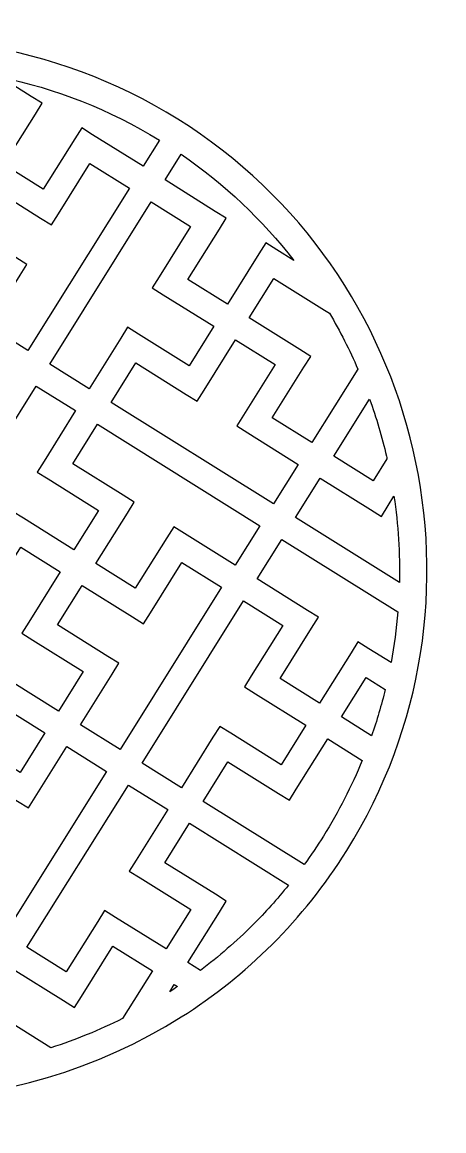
# Model space of a CAD drawing. Header units: centimetres. Extents: x -43 to 52.1, y -78.4 to 16.6.
# Drawn here: x 15.9 to 52.1, y -78.4 to 16.6 of the extents above; entities that cross this region are included whole.
import ezdxf

# ---------------------------------------------------------------- set-up
doc = ezdxf.new("R2010")
doc.units = ezdxf.units.CM
doc.header["$MEASUREMENT"] = 0
doc.layers.add('layer 1', color=7, linetype='Continuous')

msp = doc.modelspace()

# ---------------------------------------------------------------- linework, layer by layer
at = {"layer": 'layer 1', "color": 242}
for points, knots in [([(29.28143, 8.29469), (29.28143, 8.29469), (29.28387, 8.29347), (29.28387, 8.29347), (29.28387, 8.29347), (39.89754, 1.66098), (46.83308, -8.70991), (49.45702, -20.07544), (49.45702, -20.07544), (52.08035, -31.4382), (50.39356, -43.79659), (43.76372, -54.40782), (43.76372, -54.40782), (43.76372, -54.40782), (43.76294, -54.4086), (43.76294, -54.4086), (43.76294, -54.4086), (43.76294, -54.4086), (43.76173, -54.41104), (43.76173, -54.41104), (43.76173, -54.41104), (41.906, -57.3806), (39.75433, -60.0652), (37.3673, -62.45017), (37.3673, -62.45017), (34.98548, -64.83), (32.3692, -66.90882), (29.57921, -68.67234), (29.57921, -68.67234), (15.24173, -77.73489), (-3.66184, -78.43746), (-18.94174, -68.88956), (-18.94174, -68.88956), (-18.94174, -68.88956), (-18.94168, -68.88945), (-18.94168, -68.88945), (-18.94168, -68.88945), (-18.94168, -68.88945), (-18.94284, -68.8889), (-18.94284, -68.8889), (-18.94284, -68.8889), (-21.91241, -67.03323), (-24.59694, -64.8815), (-26.98198, -62.49447), (-26.98198, -62.49447), (-29.3618, -60.11265), (-31.44062, -57.49642), (-33.20414, -54.70644), (-33.20414, -54.70644), (-42.26669, -40.3689), (-42.96926, -21.46533), (-33.42137, -6.18544), (-33.42137, -6.18544), (-33.42137, -6.18544), (-33.42126, -6.18549), (-33.42126, -6.18549), (-33.42126, -6.18549), (-33.42126, -6.18549), (-33.4207, -6.18433), (-33.4207, -6.18433), (-33.4207, -6.18433), (-26.78815, 4.42934), (-16.41726, 11.36494), (-5.05173, 13.98888), (-5.05173, 13.98888), (6.31097, 16.6121), (18.66931, 14.92536), (29.28065, 8.29547), (29.28065, 8.29547), (29.28065, 8.29547), (29.28143, 8.29469), (29.28143, 8.29469)], [0, 0, 0, 0, 0.05263158, 0.05263158, 0.05263158, 0.05263158, 0.10526316, 0.10526316, 0.10526316, 0.10526316, 0.15789474, 0.15789474, 0.15789474, 0.15789474, 0.21052632, 0.21052632, 0.21052632, 0.21052632, 0.26315789, 0.26315789, 0.26315789, 0.26315789, 0.31578947, 0.31578947, 0.31578947, 0.31578947, 0.36842105, 0.36842105, 0.36842105, 0.36842105, 0.42105263, 0.42105263, 0.42105263, 0.42105263, 0.47368421, 0.47368421, 0.47368421, 0.47368421, 0.52631579, 0.52631579, 0.52631579, 0.52631579, 0.57894737, 0.57894737, 0.57894737, 0.57894737, 0.63157895, 0.63157895, 0.63157895, 0.63157895, 0.68421053, 0.68421053, 0.68421053, 0.68421053, 0.73684211, 0.73684211, 0.73684211, 0.73684211, 0.78947368, 0.78947368, 0.78947368, 0.78947368, 0.84210526, 0.84210526, 0.84210526, 0.84210526, 0.89473684, 0.89473684, 0.89473684, 0.89473684, 1, 1, 1, 1]), ([(27.70514, 6.4978), (23.38471, 9.14385), (18.76628, 10.93377), (14.05298, 11.91288), (14.05298, 11.91288), (14.05298, 11.91288), (16.71523, 10.24933), (16.71523, 10.24933), (16.71523, 10.24933), (16.71523, 10.24933), (17.65587, 9.66158), (17.65587, 9.66158), (17.65587, 9.66158), (17.65587, 9.66158), (17.0704, 8.72465), (17.0704, 8.72465), (17.0704, 8.72465), (17.0704, 8.72465), (14.36696, 4.39824), (14.36696, 4.39824), (14.36696, 4.39824), (14.36696, 4.39824), (17.75279, 2.2826), (17.75279, 2.2826), (17.75279, 2.2826), (17.75279, 2.2826), (20.45384, 6.6053), (20.45384, 6.6053), (20.45384, 6.6053), (20.45384, 6.6053), (21.04165, 7.54594), (21.04165, 7.54594), (21.04165, 7.54594), (21.04165, 7.54594), (21.97852, 6.96047), (21.97852, 6.96047), (21.97852, 6.96047), (21.97852, 6.96047), (26.30493, 4.25703), (26.30493, 4.25703), (26.30493, 4.25703), (26.30493, 4.25703), (27.70514, 6.4978), (27.70514, 6.4978)], [0, 0, 0, 0, 0.08333333, 0.08333333, 0.08333333, 0.08333333, 0.16666667, 0.16666667, 0.16666667, 0.16666667, 0.25, 0.25, 0.25, 0.25, 0.33333333, 0.33333333, 0.33333333, 0.33333333, 0.41666667, 0.41666667, 0.41666667, 0.41666667, 0.5, 0.5, 0.5, 0.5, 0.58333333, 0.58333333, 0.58333333, 0.58333333, 0.66666667, 0.66666667, 0.66666667, 0.66666667, 0.75, 0.75, 0.75, 0.75, 0.83333333, 0.83333333, 0.83333333, 0.83333333, 1, 1, 1, 1]), ([(39.21759, -3.81172), (36.55046, -0.36556), (33.32059, 2.71977), (29.5633, 5.29358), (29.5633, 5.29358), (29.5633, 5.29358), (28.1825, 3.0838), (28.1825, 3.0838), (28.1825, 3.0838), (28.1825, 3.0838), (32.492, 0.3909), (32.492, 0.3909), (32.492, 0.3909), (32.492, 0.3909), (33.43264, -0.19685), (33.43264, -0.19685), (33.43264, -0.19685), (33.43264, -0.19685), (32.84717, -1.13378), (32.84717, -1.13378), (32.84717, -1.13378), (32.84717, -1.13378), (30.14373, -5.46014), (30.14373, -5.46014), (30.14373, -5.46014), (30.14373, -5.46014), (33.5295, -7.57583), (33.5295, -7.57583), (33.5295, -7.57583), (33.5295, -7.57583), (36.23061, -3.25313), (36.23061, -3.25313), (36.23061, -3.25313), (36.23061, -3.25313), (36.81842, -2.31249), (36.81842, -2.31249), (36.81842, -2.31249), (36.81842, -2.31249), (37.75529, -2.89796), (37.75529, -2.89796), (37.75529, -2.89796), (37.75529, -2.89796), (39.21759, -3.81172), (39.21759, -3.81172)], [0, 0, 0, 0, 0.08333333, 0.08333333, 0.08333333, 0.08333333, 0.16666667, 0.16666667, 0.16666667, 0.16666667, 0.25, 0.25, 0.25, 0.25, 0.33333333, 0.33333333, 0.33333333, 0.33333333, 0.41666667, 0.41666667, 0.41666667, 0.41666667, 0.5, 0.5, 0.5, 0.5, 0.58333333, 0.58333333, 0.58333333, 0.58333333, 0.66666667, 0.66666667, 0.66666667, 0.66666667, 0.75, 0.75, 0.75, 0.75, 0.83333333, 0.83333333, 0.83333333, 0.83333333, 1, 1, 1, 1]), ([(16.43829, -11.53294), (16.43829, -11.53294), (25.13176, 2.37946), (25.13176, 2.37946), (25.13176, 2.37946), (25.13176, 2.37946), (21.74593, 4.49515), (21.74593, 4.49515), (21.74593, 4.49515), (21.74593, 4.49515), (19.04488, 0.17245), (19.04488, 0.17245), (19.04488, 0.17245), (19.04488, 0.17245), (18.45718, -0.76813), (18.45718, -0.76813), (18.45718, -0.76813), (18.45718, -0.76813), (17.5202, -0.18271), (17.5202, -0.18271), (17.5202, -0.18271), (17.5202, -0.18271), (13.19379, 2.52073), (13.19379, 2.52073), (13.19379, 2.52073), (13.19379, 2.52073), (11.0781, -0.8651), (11.0781, -0.8651), (11.0781, -0.8651), (11.0781, -0.8651), (15.40085, -3.56616), (15.40085, -3.56616), (15.40085, -3.56616), (15.40085, -3.56616), (16.34149, -4.15385), (16.34149, -4.15385), (16.34149, -4.15385), (16.34149, -4.15385), (15.75602, -5.09083), (15.75602, -5.09083), (15.75602, -5.09083), (15.75602, -5.09083), (13.05258, -9.4173), (13.05258, -9.4173), (13.05258, -9.4173), (13.05258, -9.4173), (16.43829, -11.53294), (16.43829, -11.53294)], [0, 0, 0, 0, 0.07692308, 0.07692308, 0.07692308, 0.07692308, 0.15384615, 0.15384615, 0.15384615, 0.15384615, 0.23076923, 0.23076923, 0.23076923, 0.23076923, 0.30769231, 0.30769231, 0.30769231, 0.30769231, 0.38461538, 0.38461538, 0.38461538, 0.38461538, 0.46153846, 0.46153846, 0.46153846, 0.46153846, 0.53846154, 0.53846154, 0.53846154, 0.53846154, 0.61538462, 0.61538462, 0.61538462, 0.61538462, 0.69230769, 0.69230769, 0.69230769, 0.69230769, 0.76923077, 0.76923077, 0.76923077, 0.76923077, 0.84615385, 0.84615385, 0.84615385, 0.84615385, 1, 1, 1, 1]), ([(27.00927, 1.20629), (27.00927, 1.20629), (18.31586, -12.70616), (18.31586, -12.70616), (18.31586, -12.70616), (18.31586, -12.70616), (21.68838, -14.81354), (21.68838, -14.81354), (21.68838, -14.81354), (21.68838, -14.81354), (24.38955, -10.4909), (24.38955, -10.4909), (24.38955, -10.4909), (24.38955, -10.4909), (24.97736, -9.55026), (24.97736, -9.55026), (24.97736, -9.55026), (24.97736, -9.55026), (25.91423, -10.13573), (25.91423, -10.13573), (25.91423, -10.13573), (25.91423, -10.13573), (30.24058, -12.83912), (30.24058, -12.83912), (30.24058, -12.83912), (30.24058, -12.83912), (32.35628, -9.4534), (32.35628, -9.4534), (32.35628, -9.4534), (32.35628, -9.4534), (28.03358, -6.75223), (28.03358, -6.75223), (28.03358, -6.75223), (28.03358, -6.75223), (27.09299, -6.16443), (27.09299, -6.16443), (27.09299, -6.16443), (27.09299, -6.16443), (27.67841, -5.22756), (27.67841, -5.22756), (27.67841, -5.22756), (27.67841, -5.22756), (30.38185, -0.9012), (30.38185, -0.9012), (30.38185, -0.9012), (30.38185, -0.9012), (27.00927, 1.20629), (27.00927, 1.20629)], [0, 0, 0, 0, 0.07692308, 0.07692308, 0.07692308, 0.07692308, 0.15384615, 0.15384615, 0.15384615, 0.15384615, 0.23076923, 0.23076923, 0.23076923, 0.23076923, 0.30769231, 0.30769231, 0.30769231, 0.30769231, 0.38461538, 0.38461538, 0.38461538, 0.38461538, 0.46153846, 0.46153846, 0.46153846, 0.46153846, 0.53846154, 0.53846154, 0.53846154, 0.53846154, 0.61538462, 0.61538462, 0.61538462, 0.61538462, 0.69230769, 0.69230769, 0.69230769, 0.69230769, 0.76923077, 0.76923077, 0.76923077, 0.76923077, 0.84615385, 0.84615385, 0.84615385, 0.84615385, 1, 1, 1, 1]), ([(44.71135, -13.13424), (44.00212, -11.49003), (43.19006, -9.88657), (42.27769, -8.33456), (42.27769, -8.33456), (42.27769, -8.33456), (41.84906, -8.06672), (41.84906, -8.06672), (41.84906, -8.06672), (41.84906, -8.06672), (37.5227, -5.36328), (37.5227, -5.36328), (37.5227, -5.36328), (37.5227, -5.36328), (35.40701, -8.74905), (35.40701, -8.74905), (35.40701, -8.74905), (35.40701, -8.74905), (39.72971, -11.45022), (39.72971, -11.45022), (39.72971, -11.45022), (39.72971, -11.45022), (40.67035, -12.03797), (40.67035, -12.03797), (40.67035, -12.03797), (40.67035, -12.03797), (40.08488, -12.97489), (40.08488, -12.97489), (40.08488, -12.97489), (40.08488, -12.97489), (37.38144, -17.3012), (37.38144, -17.3012), (37.38144, -17.3012), (37.38144, -17.3012), (40.78035, -19.42515), (40.78035, -19.42515), (40.78035, -19.42515), (40.78035, -19.42515), (44.71135, -13.13424), (44.71135, -13.13424)], [0, 0, 0, 0, 0.09090909, 0.09090909, 0.09090909, 0.09090909, 0.18181818, 0.18181818, 0.18181818, 0.18181818, 0.27272727, 0.27272727, 0.27272727, 0.27272727, 0.36363636, 0.36363636, 0.36363636, 0.36363636, 0.45454545, 0.45454545, 0.45454545, 0.45454545, 0.54545455, 0.54545455, 0.54545455, 0.54545455, 0.63636364, 0.63636364, 0.63636364, 0.63636364, 0.72727273, 0.72727273, 0.72727273, 0.72727273, 0.81818182, 0.81818182, 0.81818182, 0.81818182, 1, 1, 1, 1]), ([(37.49149, -24.68844), (37.49149, -24.68844), (39.60718, -21.30266), (39.60718, -21.30266), (39.60718, -21.30266), (39.60718, -21.30266), (35.27129, -18.59329), (35.27129, -18.59329), (35.27129, -18.59329), (35.27129, -18.59329), (34.3307, -18.00549), (34.3307, -18.00549), (34.3307, -18.00549), (34.3307, -18.00549), (34.91612, -17.06862), (34.91612, -17.06862), (34.91612, -17.06862), (34.91612, -17.06862), (37.61956, -12.74231), (37.61956, -12.74231), (37.61956, -12.74231), (37.61956, -12.74231), (34.23379, -10.62656), (34.23379, -10.62656), (34.23379, -10.62656), (34.23379, -10.62656), (31.53268, -14.94926), (31.53268, -14.94926), (31.53268, -14.94926), (31.53268, -14.94926), (30.94493, -15.88985), (30.94493, -15.88985), (30.94493, -15.88985), (30.94493, -15.88985), (30.008, -15.30443), (30.008, -15.30443), (30.008, -15.30443), (30.008, -15.30443), (25.68164, -12.60099), (25.68164, -12.60099), (25.68164, -12.60099), (25.68164, -12.60099), (23.5659, -15.98676), (23.5659, -15.98676), (23.5659, -15.98676), (23.5659, -15.98676), (37.49149, -24.68844), (37.49149, -24.68844)], [0, 0, 0, 0, 0.07692308, 0.07692308, 0.07692308, 0.07692308, 0.15384615, 0.15384615, 0.15384615, 0.15384615, 0.23076923, 0.23076923, 0.23076923, 0.23076923, 0.30769231, 0.30769231, 0.30769231, 0.30769231, 0.38461538, 0.38461538, 0.38461538, 0.38461538, 0.46153846, 0.46153846, 0.46153846, 0.46153846, 0.53846154, 0.53846154, 0.53846154, 0.53846154, 0.61538462, 0.61538462, 0.61538462, 0.61538462, 0.69230769, 0.69230769, 0.69230769, 0.69230769, 0.76923077, 0.76923077, 0.76923077, 0.76923077, 0.84615385, 0.84615385, 0.84615385, 0.84615385, 1, 1, 1, 1]), ([(17.14264, -14.58367), (17.14264, -14.58367), (8.44917, -28.49607), (8.44917, -28.49607), (8.44917, -28.49607), (8.44917, -28.49607), (11.8218, -30.60351), (11.8218, -30.60351), (11.8218, -30.60351), (11.8218, -30.60351), (14.52292, -26.28075), (14.52292, -26.28075), (14.52292, -26.28075), (14.52292, -26.28075), (15.11072, -25.34011), (15.11072, -25.34011), (15.11072, -25.34011), (15.11072, -25.34011), (16.04759, -25.92559), (16.04759, -25.92559), (16.04759, -25.92559), (16.04759, -25.92559), (20.374, -28.62903), (20.374, -28.62903), (20.374, -28.62903), (20.374, -28.62903), (22.48964, -25.24325), (22.48964, -25.24325), (22.48964, -25.24325), (22.48964, -25.24325), (18.167, -22.54214), (18.167, -22.54214), (18.167, -22.54214), (18.167, -22.54214), (17.22641, -21.95434), (17.22641, -21.95434), (17.22641, -21.95434), (17.22641, -21.95434), (17.81183, -21.01747), (17.81183, -21.01747), (17.81183, -21.01747), (17.81183, -21.01747), (20.51516, -16.69105), (20.51516, -16.69105), (20.51516, -16.69105), (20.51516, -16.69105), (17.14264, -14.58367), (17.14264, -14.58367)], [0, 0, 0, 0, 0.07692308, 0.07692308, 0.07692308, 0.07692308, 0.15384615, 0.15384615, 0.15384615, 0.15384615, 0.23076923, 0.23076923, 0.23076923, 0.23076923, 0.30769231, 0.30769231, 0.30769231, 0.30769231, 0.38461538, 0.38461538, 0.38461538, 0.38461538, 0.46153846, 0.46153846, 0.46153846, 0.46153846, 0.53846154, 0.53846154, 0.53846154, 0.53846154, 0.61538462, 0.61538462, 0.61538462, 0.61538462, 0.69230769, 0.69230769, 0.69230769, 0.69230769, 0.76923077, 0.76923077, 0.76923077, 0.76923077, 0.84615385, 0.84615385, 0.84615385, 0.84615385, 1, 1, 1, 1]), ([(47.16092, -20.60131), (46.77747, -18.94047), (46.29684, -17.3022), (45.72135, -15.6958), (45.72135, -15.6958), (45.72135, -15.6958), (42.65792, -20.59832), (42.65792, -20.59832), (42.65792, -20.59832), (42.65792, -20.59832), (46.03055, -22.70575), (46.03055, -22.70575), (46.03055, -22.70575), (46.03055, -22.70575), (47.20971, -20.81865), (47.20971, -20.81865), (47.20971, -20.81865), (47.19335, -20.74618), (47.1776, -20.67367), (47.16092, -20.60131)], [0, 0, 0, 0, 0.16666667, 0.16666667, 0.16666667, 0.16666667, 0.33333333, 0.33333333, 0.33333333, 0.33333333, 0.5, 0.5, 0.5, 0.5, 0.66666667, 0.66666667, 0.66666667, 0.66666667, 1, 1, 1, 1]), ([(34.20263, -29.95167), (34.20263, -29.95167), (36.31827, -26.56595), (36.31827, -26.56595), (36.31827, -26.56595), (36.31827, -26.56595), (22.39273, -17.86427), (22.39273, -17.86427), (22.39273, -17.86427), (22.39273, -17.86427), (20.27709, -21.25005), (20.27709, -21.25005), (20.27709, -21.25005), (20.27709, -21.25005), (24.59979, -23.95116), (24.59979, -23.95116), (24.59979, -23.95116), (24.59979, -23.95116), (25.54043, -24.53891), (25.54043, -24.53891), (25.54043, -24.53891), (25.54043, -24.53891), (24.95496, -25.47583), (24.95496, -25.47583), (24.95496, -25.47583), (24.95496, -25.47583), (22.25152, -29.80219), (22.25152, -29.80219), (22.25152, -29.80219), (22.25152, -29.80219), (25.63734, -31.91789), (25.63734, -31.91789), (25.63734, -31.91789), (25.63734, -31.91789), (28.3384, -27.59519), (28.3384, -27.59519), (28.3384, -27.59519), (28.3384, -27.59519), (28.9262, -26.65455), (28.9262, -26.65455), (28.9262, -26.65455), (28.9262, -26.65455), (29.86308, -27.24002), (29.86308, -27.24002), (29.86308, -27.24002), (29.86308, -27.24002), (34.20263, -29.95167), (34.20263, -29.95167)], [0, 0, 0, 0, 0.07692308, 0.07692308, 0.07692308, 0.07692308, 0.15384615, 0.15384615, 0.15384615, 0.15384615, 0.23076923, 0.23076923, 0.23076923, 0.23076923, 0.30769231, 0.30769231, 0.30769231, 0.30769231, 0.38461538, 0.38461538, 0.38461538, 0.38461538, 0.46153846, 0.46153846, 0.46153846, 0.46153846, 0.53846154, 0.53846154, 0.53846154, 0.53846154, 0.61538462, 0.61538462, 0.61538462, 0.61538462, 0.69230769, 0.69230769, 0.69230769, 0.69230769, 0.76923077, 0.76923077, 0.76923077, 0.76923077, 0.84615385, 0.84615385, 0.84615385, 0.84615385, 1, 1, 1, 1]), ([(48.26861, -31.42267), (48.32621, -28.94649), (48.17075, -26.4748), (47.80982, -24.03626), (47.80982, -24.03626), (47.80982, -24.03626), (47.32264, -24.8159), (47.32264, -24.8159), (47.32264, -24.8159), (47.32264, -24.8159), (46.73489, -25.75648), (46.73489, -25.75648), (46.73489, -25.75648), (46.73489, -25.75648), (45.79797, -25.17107), (45.79797, -25.17107), (45.79797, -25.17107), (45.79797, -25.17107), (41.48469, -22.47589), (41.48469, -22.47589), (41.48469, -22.47589), (41.48469, -22.47589), (39.369, -25.8616), (39.369, -25.8616), (39.369, -25.8616), (39.369, -25.8616), (48.26861, -31.42267), (48.26861, -31.42267)], [0, 0, 0, 0, 0.125, 0.125, 0.125, 0.125, 0.25, 0.25, 0.25, 0.25, 0.375, 0.375, 0.375, 0.375, 0.5, 0.5, 0.5, 0.5, 0.625, 0.625, 0.625, 0.625, 0.75, 0.75, 0.75, 0.75, 1, 1, 1, 1]), ([(7.27595, -30.37364), (7.27595, -30.37364), (5.16036, -33.75936), (5.16036, -33.75936), (5.16036, -33.75936), (5.16036, -33.75936), (19.05962, -42.44457), (19.05962, -42.44457), (19.05962, -42.44457), (19.05962, -42.44457), (21.17526, -39.05874), (21.17526, -39.05874), (21.17526, -39.05874), (21.17526, -39.05874), (16.85251, -36.35763), (16.85251, -36.35763), (16.85251, -36.35763), (16.85251, -36.35763), (15.91192, -35.76982), (15.91192, -35.76982), (15.91192, -35.76982), (15.91192, -35.76982), (16.49734, -34.83295), (16.49734, -34.83295), (16.49734, -34.83295), (16.49734, -34.83295), (19.20078, -30.50654), (19.20078, -30.50654), (19.20078, -30.50654), (19.20078, -30.50654), (15.81501, -28.3909), (15.81501, -28.3909), (15.81501, -28.3909), (15.81501, -28.3909), (13.1139, -32.7136), (13.1139, -32.7136), (13.1139, -32.7136), (13.1139, -32.7136), (12.52615, -33.65418), (12.52615, -33.65418), (12.52615, -33.65418), (12.52615, -33.65418), (11.58922, -33.06877), (11.58922, -33.06877), (11.58922, -33.06877), (11.58922, -33.06877), (7.27595, -30.37364), (7.27595, -30.37364)], [0, 0, 0, 0, 0.07692308, 0.07692308, 0.07692308, 0.07692308, 0.15384615, 0.15384615, 0.15384615, 0.15384615, 0.23076923, 0.23076923, 0.23076923, 0.23076923, 0.30769231, 0.30769231, 0.30769231, 0.30769231, 0.38461538, 0.38461538, 0.38461538, 0.38461538, 0.46153846, 0.46153846, 0.46153846, 0.46153846, 0.53846154, 0.53846154, 0.53846154, 0.53846154, 0.61538462, 0.61538462, 0.61538462, 0.61538462, 0.69230769, 0.69230769, 0.69230769, 0.69230769, 0.76923077, 0.76923077, 0.76923077, 0.76923077, 0.84615385, 0.84615385, 0.84615385, 0.84615385, 1, 1, 1, 1]), ([(47.55495, -38.29518), (47.82312, -36.85245), (48.01629, -35.40224), (48.13532, -33.95008), (48.13532, -33.95008), (48.13532, -33.95008), (38.19583, -27.73917), (38.19583, -27.73917), (38.19583, -27.73917), (38.19583, -27.73917), (36.08014, -31.12489), (36.08014, -31.12489), (36.08014, -31.12489), (36.08014, -31.12489), (40.3897, -33.8178), (40.3897, -33.8178), (40.3897, -33.8178), (40.3897, -33.8178), (41.33034, -34.40554), (41.33034, -34.40554), (41.33034, -34.40554), (41.33034, -34.40554), (40.74487, -35.34247), (40.74487, -35.34247), (40.74487, -35.34247), (40.74487, -35.34247), (38.04143, -39.66883), (38.04143, -39.66883), (38.04143, -39.66883), (38.04143, -39.66883), (41.4272, -41.78452), (41.4272, -41.78452), (41.4272, -41.78452), (41.4272, -41.78452), (44.12831, -37.46182), (44.12831, -37.46182), (44.12831, -37.46182), (44.12831, -37.46182), (44.71612, -36.52118), (44.71612, -36.52118), (44.71612, -36.52118), (44.71612, -36.52118), (45.65299, -37.10666), (45.65299, -37.10666), (45.65299, -37.10666), (45.65299, -37.10666), (47.55495, -38.29518), (47.55495, -38.29518)], [0, 0, 0, 0, 0.07692308, 0.07692308, 0.07692308, 0.07692308, 0.15384615, 0.15384615, 0.15384615, 0.15384615, 0.23076923, 0.23076923, 0.23076923, 0.23076923, 0.30769231, 0.30769231, 0.30769231, 0.30769231, 0.38461538, 0.38461538, 0.38461538, 0.38461538, 0.46153846, 0.46153846, 0.46153846, 0.46153846, 0.53846154, 0.53846154, 0.53846154, 0.53846154, 0.61538462, 0.61538462, 0.61538462, 0.61538462, 0.69230769, 0.69230769, 0.69230769, 0.69230769, 0.76923077, 0.76923077, 0.76923077, 0.76923077, 0.84615385, 0.84615385, 0.84615385, 0.84615385, 1, 1, 1, 1]), ([(24.33599, -45.74163), (24.33599, -45.74163), (33.02941, -31.82923), (33.02941, -31.82923), (33.02941, -31.82923), (33.02941, -31.82923), (29.63049, -29.70533), (29.63049, -29.70533), (29.63049, -29.70533), (29.63049, -29.70533), (26.92944, -34.02803), (26.92944, -34.02803), (26.92944, -34.02803), (26.92944, -34.02803), (26.34174, -34.96862), (26.34174, -34.96862), (26.34174, -34.96862), (26.34174, -34.96862), (25.40476, -34.3832), (25.40476, -34.3832), (25.40476, -34.3832), (25.40476, -34.3832), (21.07829, -31.67976), (21.07829, -31.67976), (21.07829, -31.67976), (21.07829, -31.67976), (18.96266, -35.06553), (18.96266, -35.06553), (18.96266, -35.06553), (18.96266, -35.06553), (23.28536, -37.76665), (23.28536, -37.76665), (23.28536, -37.76665), (23.28536, -37.76665), (24.226, -38.35439), (24.226, -38.35439), (24.226, -38.35439), (24.226, -38.35439), (23.64052, -39.29132), (23.64052, -39.29132), (23.64052, -39.29132), (23.64052, -39.29132), (20.93714, -43.61779), (20.93714, -43.61779), (20.93714, -43.61779), (20.93714, -43.61779), (24.33599, -45.74163), (24.33599, -45.74163)], [0, 0, 0, 0, 0.07692308, 0.07692308, 0.07692308, 0.07692308, 0.15384615, 0.15384615, 0.15384615, 0.15384615, 0.23076923, 0.23076923, 0.23076923, 0.23076923, 0.30769231, 0.30769231, 0.30769231, 0.30769231, 0.38461538, 0.38461538, 0.38461538, 0.38461538, 0.46153846, 0.46153846, 0.46153846, 0.46153846, 0.53846154, 0.53846154, 0.53846154, 0.53846154, 0.61538462, 0.61538462, 0.61538462, 0.61538462, 0.69230769, 0.69230769, 0.69230769, 0.69230769, 0.76923077, 0.76923077, 0.76923077, 0.76923077, 0.84615385, 0.84615385, 0.84615385, 0.84615385, 1, 1, 1, 1]), ([(34.90697, -33.00246), (34.90697, -33.00246), (26.21351, -46.9148), (26.21351, -46.9148), (26.21351, -46.9148), (26.21351, -46.9148), (29.58608, -49.02223), (29.58608, -49.02223), (29.58608, -49.02223), (29.58608, -49.02223), (32.28725, -44.69953), (32.28725, -44.69953), (32.28725, -44.69953), (32.28725, -44.69953), (32.87505, -43.75889), (32.87505, -43.75889), (32.87505, -43.75889), (32.87505, -43.75889), (33.81193, -44.34437), (33.81193, -44.34437), (33.81193, -44.34437), (33.81193, -44.34437), (38.13828, -47.04786), (38.13828, -47.04786), (38.13828, -47.04786), (38.13828, -47.04786), (40.25398, -43.66203), (40.25398, -43.66203), (40.25398, -43.66203), (40.25398, -43.66203), (35.93133, -40.96092), (35.93133, -40.96092), (35.93133, -40.96092), (35.93133, -40.96092), (34.99075, -40.37312), (34.99075, -40.37312), (34.99075, -40.37312), (34.99075, -40.37312), (35.57617, -39.43625), (35.57617, -39.43625), (35.57617, -39.43625), (35.57617, -39.43625), (38.27955, -35.10989), (38.27955, -35.10989), (38.27955, -35.10989), (38.27955, -35.10989), (34.90697, -33.00246), (34.90697, -33.00246)], [0, 0, 0, 0, 0.07692308, 0.07692308, 0.07692308, 0.07692308, 0.15384615, 0.15384615, 0.15384615, 0.15384615, 0.23076923, 0.23076923, 0.23076923, 0.23076923, 0.30769231, 0.30769231, 0.30769231, 0.30769231, 0.38461538, 0.38461538, 0.38461538, 0.38461538, 0.46153846, 0.46153846, 0.46153846, 0.46153846, 0.53846154, 0.53846154, 0.53846154, 0.53846154, 0.61538462, 0.61538462, 0.61538462, 0.61538462, 0.69230769, 0.69230769, 0.69230769, 0.69230769, 0.76923077, 0.76923077, 0.76923077, 0.76923077, 0.84615385, 0.84615385, 0.84615385, 0.84615385, 1, 1, 1, 1]), ([(3.98714, -35.63687), (3.98714, -35.63687), (1.8715, -39.02259), (1.8715, -39.02259), (1.8715, -39.02259), (1.8715, -39.02259), (6.18101, -41.7155), (6.18101, -41.7155), (6.18101, -41.7155), (6.18101, -41.7155), (7.12165, -42.30324), (7.12165, -42.30324), (7.12165, -42.30324), (7.12165, -42.30324), (6.53618, -43.24017), (6.53618, -43.24017), (6.53618, -43.24017), (6.53618, -43.24017), (3.83273, -47.56653), (3.83273, -47.56653), (3.83273, -47.56653), (3.83273, -47.56653), (7.21851, -49.68222), (7.21851, -49.68222), (7.21851, -49.68222), (7.21851, -49.68222), (9.91962, -45.35952), (9.91962, -45.35952), (9.91962, -45.35952), (9.91962, -45.35952), (10.50742, -44.41888), (10.50742, -44.41888), (10.50742, -44.41888), (10.50742, -44.41888), (11.44429, -45.00436), (11.44429, -45.00436), (11.44429, -45.00436), (11.44429, -45.00436), (15.77071, -47.70785), (15.77071, -47.70785), (15.77071, -47.70785), (15.77071, -47.70785), (17.8864, -44.32208), (17.8864, -44.32208), (17.8864, -44.32208), (17.8864, -44.32208), (3.98714, -35.63687), (3.98714, -35.63687)], [0, 0, 0, 0, 0.07692308, 0.07692308, 0.07692308, 0.07692308, 0.15384615, 0.15384615, 0.15384615, 0.15384615, 0.23076923, 0.23076923, 0.23076923, 0.23076923, 0.30769231, 0.30769231, 0.30769231, 0.30769231, 0.38461538, 0.38461538, 0.38461538, 0.38461538, 0.46153846, 0.46153846, 0.46153846, 0.46153846, 0.53846154, 0.53846154, 0.53846154, 0.53846154, 0.61538462, 0.61538462, 0.61538462, 0.61538462, 0.69230769, 0.69230769, 0.69230769, 0.69230769, 0.76923077, 0.76923077, 0.76923077, 0.76923077, 0.84615385, 0.84615385, 0.84615385, 0.84615385, 1, 1, 1, 1]), ([(45.8864, -44.57096), (46.34458, -43.25874), (46.73595, -41.93266), (47.06106, -40.59716), (47.06106, -40.59716), (47.06106, -40.59716), (45.4204, -39.57197), (45.4204, -39.57197), (45.4204, -39.57197), (45.4204, -39.57197), (43.30471, -42.95774), (43.30471, -42.95774), (43.30471, -42.95774), (43.30471, -42.95774), (45.8864, -44.57096), (45.8864, -44.57096)], [0, 0, 0, 0, 0.2, 0.2, 0.2, 0.2, 0.4, 0.4, 0.4, 0.4, 0.6, 0.6, 0.6, 0.6, 1, 1, 1, 1]), ([(14.46936, -61.53154), (14.46936, -61.53154), (23.16277, -47.61914), (23.16277, -47.61914), (23.16277, -47.61914), (23.16277, -47.61914), (19.76391, -45.4953), (19.76391, -45.4953), (19.76391, -45.4953), (19.76391, -45.4953), (17.06275, -49.818), (17.06275, -49.818), (17.06275, -49.818), (17.06275, -49.818), (16.475, -50.75859), (16.475, -50.75859), (16.475, -50.75859), (16.475, -50.75859), (15.53807, -50.17317), (15.53807, -50.17317), (15.53807, -50.17317), (15.53807, -50.17317), (11.21171, -47.46967), (11.21171, -47.46967), (11.21171, -47.46967), (11.21171, -47.46967), (9.09602, -50.85544), (9.09602, -50.85544), (9.09602, -50.85544), (9.09602, -50.85544), (13.41872, -53.55661), (13.41872, -53.55661), (13.41872, -53.55661), (13.41872, -53.55661), (14.35936, -54.14436), (14.35936, -54.14436), (14.35936, -54.14436), (14.35936, -54.14436), (13.77389, -55.08129), (13.77389, -55.08129), (13.77389, -55.08129), (13.77389, -55.08129), (11.07044, -59.40765), (11.07044, -59.40765), (11.07044, -59.40765), (11.07044, -59.40765), (14.46936, -61.53154), (14.46936, -61.53154)], [0, 0, 0, 0, 0.07692308, 0.07692308, 0.07692308, 0.07692308, 0.15384615, 0.15384615, 0.15384615, 0.15384615, 0.23076923, 0.23076923, 0.23076923, 0.23076923, 0.30769231, 0.30769231, 0.30769231, 0.30769231, 0.38461538, 0.38461538, 0.38461538, 0.38461538, 0.46153846, 0.46153846, 0.46153846, 0.46153846, 0.53846154, 0.53846154, 0.53846154, 0.53846154, 0.61538462, 0.61538462, 0.61538462, 0.61538462, 0.69230769, 0.69230769, 0.69230769, 0.69230769, 0.76923077, 0.76923077, 0.76923077, 0.76923077, 0.84615385, 0.84615385, 0.84615385, 0.84615385, 1, 1, 1, 1]), ([(40.11964, -55.60433), (40.68998, -54.81605), (41.23742, -54.0032), (41.76069, -53.1658), (41.76069, -53.1658), (41.76069, -53.1658), (41.76191, -53.16657), (41.76191, -53.16657), (41.76191, -53.16657), (41.76191, -53.16657), (41.76385, -53.16336), (41.76385, -53.16336), (41.76385, -53.16336), (41.76385, -53.16336), (41.76263, -53.16258), (41.76263, -53.16258), (41.76263, -53.16258), (43.07224, -51.06646), (44.1781, -48.89815), (45.08614, -46.68155), (45.08614, -46.68155), (45.08614, -46.68155), (42.13154, -44.83526), (42.13154, -44.83526), (42.13154, -44.83526), (42.13154, -44.83526), (39.43038, -49.15801), (39.43038, -49.15801), (39.43038, -49.15801), (39.43038, -49.15801), (38.84263, -50.0986), (38.84263, -50.0986), (38.84263, -50.0986), (38.84263, -50.0986), (37.9057, -49.51318), (37.9057, -49.51318), (37.9057, -49.51318), (37.9057, -49.51318), (33.57929, -46.80968), (33.57929, -46.80968), (33.57929, -46.80968), (33.57929, -46.80968), (31.46359, -50.19545), (31.46359, -50.19545), (31.46359, -50.19545), (31.46359, -50.19545), (40.11964, -55.60433), (40.11964, -55.60433)], [0, 0, 0, 0, 0.07692308, 0.07692308, 0.07692308, 0.07692308, 0.15384615, 0.15384615, 0.15384615, 0.15384615, 0.23076923, 0.23076923, 0.23076923, 0.23076923, 0.30769231, 0.30769231, 0.30769231, 0.30769231, 0.38461538, 0.38461538, 0.38461538, 0.38461538, 0.46153846, 0.46153846, 0.46153846, 0.46153846, 0.53846154, 0.53846154, 0.53846154, 0.53846154, 0.61538462, 0.61538462, 0.61538462, 0.61538462, 0.69230769, 0.69230769, 0.69230769, 0.69230769, 0.76923077, 0.76923077, 0.76923077, 0.76923077, 0.84615385, 0.84615385, 0.84615385, 0.84615385, 1, 1, 1, 1]), ([(25.04034, -48.79237), (25.04034, -48.79237), (16.34687, -62.70471), (16.34687, -62.70471), (16.34687, -62.70471), (16.34687, -62.70471), (19.7195, -64.8122), (19.7195, -64.8122), (19.7195, -64.8122), (19.7195, -64.8122), (22.42062, -60.4895), (22.42062, -60.4895), (22.42062, -60.4895), (22.42062, -60.4895), (23.00842, -59.54886), (23.00842, -59.54886), (23.00842, -59.54886), (23.00842, -59.54886), (23.94529, -60.13433), (23.94529, -60.13433), (23.94529, -60.13433), (23.94529, -60.13433), (28.27165, -62.83777), (28.27165, -62.83777), (28.27165, -62.83777), (28.27165, -62.83777), (30.38734, -59.45194), (30.38734, -59.45194), (30.38734, -59.45194), (30.38734, -59.45194), (26.06464, -56.75089), (26.06464, -56.75089), (26.06464, -56.75089), (26.06464, -56.75089), (25.12406, -56.16314), (25.12406, -56.16314), (25.12406, -56.16314), (25.12406, -56.16314), (25.70948, -55.22621), (25.70948, -55.22621), (25.70948, -55.22621), (25.70948, -55.22621), (28.41286, -50.89974), (28.41286, -50.89974), (28.41286, -50.89974), (28.41286, -50.89974), (25.04034, -48.79237), (25.04034, -48.79237)], [0, 0, 0, 0, 0.07692308, 0.07692308, 0.07692308, 0.07692308, 0.15384615, 0.15384615, 0.15384615, 0.15384615, 0.23076923, 0.23076923, 0.23076923, 0.23076923, 0.30769231, 0.30769231, 0.30769231, 0.30769231, 0.38461538, 0.38461538, 0.38461538, 0.38461538, 0.46153846, 0.46153846, 0.46153846, 0.46153846, 0.53846154, 0.53846154, 0.53846154, 0.53846154, 0.61538462, 0.61538462, 0.61538462, 0.61538462, 0.69230769, 0.69230769, 0.69230769, 0.69230769, 0.76923077, 0.76923077, 0.76923077, 0.76923077, 0.84615385, 0.84615385, 0.84615385, 0.84615385, 1, 1, 1, 1]), ([(31.21965, -64.67986), (32.79206, -63.49505), (34.29228, -62.19442), (35.70673, -60.78118), (35.70673, -60.78118), (36.77911, -59.7097), (37.80219, -58.57257), (38.76983, -57.37151), (38.76983, -57.37151), (38.76983, -57.37151), (30.29043, -52.07297), (30.29043, -52.07297), (30.29043, -52.07297), (30.29043, -52.07297), (28.17473, -55.4588), (28.17473, -55.4588), (28.17473, -55.4588), (28.17473, -55.4588), (32.49749, -58.15985), (32.49749, -58.15985), (32.49749, -58.15985), (32.49749, -58.15985), (33.43813, -58.74754), (33.43813, -58.74754), (33.43813, -58.74754), (33.43813, -58.74754), (32.85266, -59.68453), (32.85266, -59.68453), (32.85266, -59.68453), (32.85266, -59.68453), (30.14922, -64.011), (30.14922, -64.011), (30.14922, -64.011), (30.14922, -64.011), (31.21965, -64.67986), (31.21965, -64.67986)], [0, 0, 0, 0, 0.1, 0.1, 0.1, 0.1, 0.2, 0.2, 0.2, 0.2, 0.3, 0.3, 0.3, 0.3, 0.4, 0.4, 0.4, 0.4, 0.5, 0.5, 0.5, 0.5, 0.6, 0.6, 0.6, 0.6, 0.7, 0.7, 0.7, 0.7, 0.8, 0.8, 0.8, 0.8, 1, 1, 1, 1]), ([(18.40784, -71.31097), (20.50668, -70.63651), (22.55662, -69.80298), (24.5372, -68.81416), (24.5372, -68.81416), (24.5372, -68.81416), (27.09848, -64.71528), (27.09848, -64.71528), (27.09848, -64.71528), (27.09848, -64.71528), (23.71271, -62.59965), (23.71271, -62.59965), (23.71271, -62.59965), (23.71271, -62.59965), (21.0116, -66.92235), (21.0116, -66.92235), (21.0116, -66.92235), (21.0116, -66.92235), (20.42385, -67.86293), (20.42385, -67.86293), (20.42385, -67.86293), (20.42385, -67.86293), (19.48692, -67.27751), (19.48692, -67.27751), (19.48692, -67.27751), (19.48692, -67.27751), (15.1737, -64.58228), (15.1737, -64.58228), (15.1737, -64.58228), (15.1737, -64.58228), (13.05801, -67.968), (13.05801, -67.968), (13.05801, -67.968), (13.05801, -67.968), (18.40784, -71.31097), (18.40784, -71.31097)], [0, 0, 0, 0, 0.1, 0.1, 0.1, 0.1, 0.2, 0.2, 0.2, 0.2, 0.3, 0.3, 0.3, 0.3, 0.4, 0.4, 0.4, 0.4, 0.5, 0.5, 0.5, 0.5, 0.6, 0.6, 0.6, 0.6, 0.7, 0.7, 0.7, 0.7, 0.8, 0.8, 0.8, 0.8, 1, 1, 1, 1]), ([(28.58468, -66.51473), (28.8126, -66.36836), (29.0392, -66.21972), (29.26463, -66.06886), (29.26463, -66.06886), (29.26463, -66.06886), (28.97599, -65.88851), (28.97599, -65.88851), (28.97599, -65.88851), (28.97599, -65.88851), (28.58468, -66.51473), (28.58468, -66.51473)], [0, 0, 0, 0, 0.25, 0.25, 0.25, 0.25, 0.5, 0.5, 0.5, 0.5, 1, 1, 1, 1])]:
    msp.add_open_spline(points, degree=3, knots=knots, dxfattribs=at)

doc.saveas('drawing.dxf')
